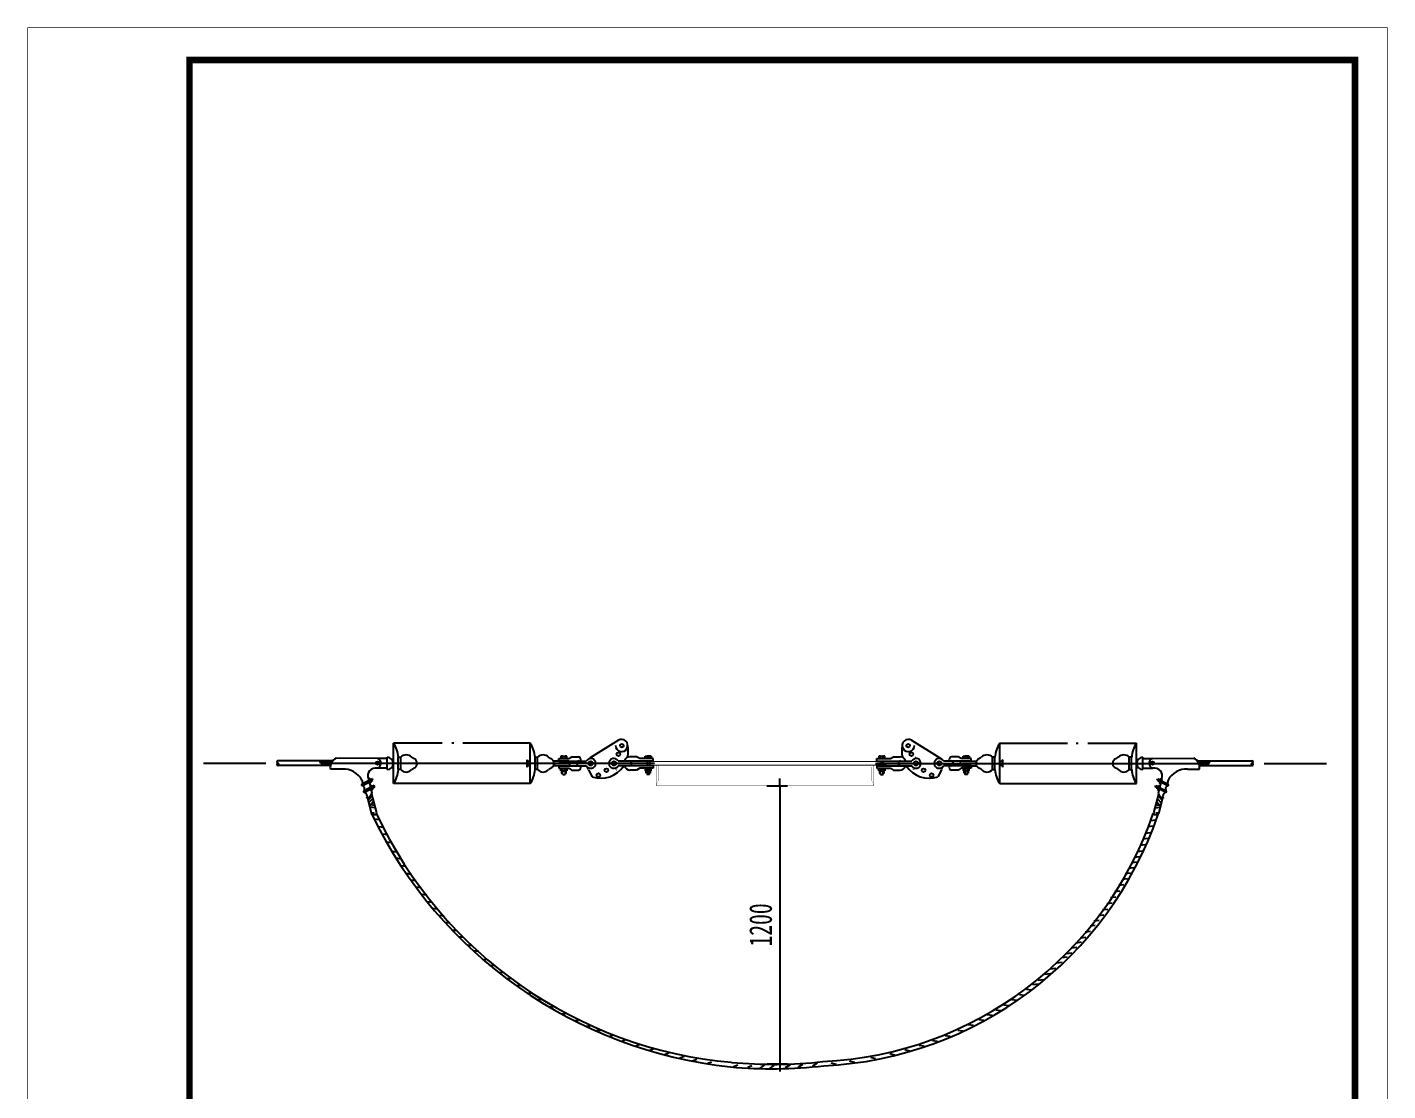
# Model space of a CAD drawing. Extents: x 457 to 4918, y -67 to 391.
# Drawn here: x 4181 to 4391.1, y 71.4 to 235.6 of the extents above; entities that cross this region are included whole.
import ezdxf

# ---------------------------------------------------------------- set-up
doc = ezdxf.new("R2010")
doc.units = 0
doc.header["$LTSCALE"] = 40
doc.header["$MEASUREMENT"] = 0
doc.linetypes.add('CENTER', pattern=[2, 1.25, -0.25, 0.25, -0.25])
doc.layers.get('0').update_dxf_attribs({"linetype": 'CONTINUOUS'})
doc.layers.get('Defpoints').update_dxf_attribs({"linetype": 'CONTINUOUS'})
for name, color, linetype in [('5', 5, 'CENTER'), ('CHI', 4, 'CONTINUOUS'), ('图框', 7, 'CONTINUOUS')]:
    doc.layers.add(name, color=color, linetype=linetype)
doc.styles.add('宋体B', font='', dxfattribs={"width": 0.7, "height": 3.5})
doc.styles.get('宋体B').set_extended_font_data('SimSun')

msp = doc.modelspace()

# ---------------------------------------------------------------- linework, layer by layer
at = {"color": 0}
for p, q in [((4237.54, 118.8), (4237.54, 125.03)), ((4245.04, 125.03), (4237.54, 125.03)), ((4246.87, 125.03), (4246.55, 125.03)), ((4258.65, 125.03), (4248.23, 125.03)), ((4258.65, 118.8), (4258.65, 125.03)), ((4272.27, 125.5), (4267.91, 122.78)), ((4317.55, 125.5), (4321.91, 122.78)), ((4331.18, 118.8), (4331.18, 125.03)), ((4331.18, 125.03), (4341.6, 125.03)), ((4342.96, 125.03), (4343.28, 125.03)), ((4344.79, 125.03), (4352.29, 125.03)), ((4352.29, 118.8), (4352.29, 125.03)), ((4228.26, 122.31), (4219.69, 122.31)), ((4226.31, 121.95), (4226.18, 122.31)), ((4226.64, 121.82), (4226.31, 121.95)), ((4226.76, 121.58), (4226.4, 122.31)), ((4227.02, 121.58), (4226.66, 122.31)), ((4227.32, 121.58), (4226.95, 122.31)), ((4227.57, 121.58), (4227.2, 122.31)), ((4227.82, 121.58), (4227.45, 122.31)), ((4227.91, 121.92), (4227.72, 122.31)), ((4228.04, 122.16), (4227.97, 122.31)), ((4236.56, 122.68), (4235.08, 122.68)), ((4236.59, 122.68), (4235.11, 122.68)), ((4236.56, 120.98), (4236.56, 122.87)), ((4238.29, 122.86), (4238.67, 122.86)), ((4238.29, 120.97), (4238.29, 122.86)), ((4238.67, 120.97), (4238.67, 122.86)), ((4240.66, 122.67), (4240.37, 122.86)), ((4258.18, 122.48), (4258.37, 122.2)), ((4258.18, 121.35), (4258.18, 122.48)), ((4258.37, 122.2), (4258.65, 122.2)), ((4259.41, 120.97), (4259.41, 122.86)), ((4259.41, 122.86), (4259.78, 122.86)), ((4259.78, 120.97), (4259.78, 122.86)), ((4261.77, 122.67), (4261.49, 122.86)), ((4264.42, 122.29), (4262.24, 122.29)), ((4263.1, 122.29), (4263.1, 122.67)), ((4263.1, 122.67), (4264.61, 122.67)), ((4263.1, 122.29), (4266.12, 122.29)), ((4263.4, 123.05), (4264.04, 123.05)), ((4263.66, 123.05), (4263.4, 123.05)), ((4263.4, 123.05), (4263.4, 122.67)), ((4263.4, 122.67), (4263.66, 122.67)), ((4263.66, 122.67), (4263.66, 123.05)), ((4264.04, 123.05), (4264.04, 122.67)), ((4264.31, 123.05), (4264.04, 123.05)), ((4264.04, 122.67), (4264.31, 122.67)), ((4264.31, 122.67), (4264.31, 123.05)), ((4264.61, 122.67), (4265.08, 122.95)), ((4265.08, 122.95), (4266.12, 122.95)), ((4266.12, 122.29), (4266.24, 122.29)), ((4266.21, 122.29), (4267.34, 122.29)), ((4267.9, 122.77), (4267.49, 122.48)), ((4273.96, 122.29), (4272.26, 122.29)), ((4274.05, 122.29), (4273.93, 122.29)), ((4275.09, 122.95), (4274.05, 122.95)), ((4277.64, 122.29), (4274.05, 122.29)), ((4275.56, 122.67), (4275.09, 122.95)), ((4277.64, 122.67), (4275.56, 122.67)), ((4276.43, 123.05), (4276.7, 123.05)), ((4276.43, 122.67), (4276.43, 123.05)), ((4276.7, 122.67), (4276.43, 122.67)), ((4277.34, 123.05), (4276.7, 123.05)), ((4276.7, 123.05), (4276.7, 122.67)), ((4276.7, 122.29), (4276.7, 121.54)), ((4277.07, 123.05), (4277.34, 123.05)), ((4277.07, 122.67), (4277.07, 123.05)), ((4277.34, 122.67), (4277.07, 122.67)), ((4277.07, 122.29), (4277.07, 121.54)), ((4277.34, 123.05), (4277.34, 122.67)), ((4277.64, 122.29), (4277.64, 122.67)), ((4312.19, 122.67), (4314.27, 122.67)), ((4312.19, 122.29), (4312.19, 122.67)), ((4312.19, 122.29), (4315.78, 122.29)), ((4312.49, 123.05), (4313.13, 123.05)), ((4312.75, 123.05), (4312.49, 123.05)), ((4312.49, 123.05), (4312.49, 122.67)), ((4312.49, 122.67), (4312.75, 122.67)), ((4312.75, 122.67), (4312.75, 123.05)), ((4312.75, 122.29), (4312.75, 121.54)), ((4313.4, 123.05), (4313.13, 123.05)), ((4313.13, 123.05), (4313.13, 122.67)), ((4313.13, 122.67), (4313.4, 122.67)), ((4313.13, 122.29), (4313.13, 121.54)), ((4313.4, 122.67), (4313.4, 123.05)), ((4314.27, 122.67), (4314.74, 122.95)), ((4314.74, 122.95), (4315.78, 122.95)), ((4315.78, 122.29), (4315.9, 122.29)), ((4315.87, 122.29), (4317.57, 122.29)), ((4321.93, 122.77), (4322.33, 122.48)), ((4323.62, 122.29), (4322.49, 122.29)), ((4323.71, 122.29), (4323.59, 122.29)), ((4324.75, 122.95), (4323.71, 122.95)), ((4326.73, 122.29), (4323.71, 122.29)), ((4325.22, 122.67), (4324.75, 122.95)), ((4326.73, 122.67), (4325.22, 122.67)), ((4325.41, 122.29), (4327.59, 122.29)), ((4325.52, 122.67), (4325.52, 123.05)), ((4325.52, 123.05), (4325.79, 123.05)), ((4325.79, 122.67), (4325.52, 122.67)), ((4326.43, 123.05), (4325.79, 123.05)), ((4325.79, 123.05), (4325.79, 122.67)), ((4326.16, 122.67), (4326.16, 123.05)), ((4326.16, 123.05), (4326.43, 123.05)), ((4326.43, 122.67), (4326.16, 122.67)), ((4326.43, 123.05), (4326.43, 122.67)), ((4326.73, 122.29), (4326.73, 122.67)), ((4328.06, 122.67), (4328.34, 122.86)), ((4330.04, 120.97), (4330.04, 122.86)), ((4330.42, 122.86), (4330.04, 122.86)), ((4330.42, 120.97), (4330.42, 122.86)), ((4331.46, 122.2), (4331.18, 122.2)), ((4331.65, 122.48), (4331.46, 122.2)), ((4331.65, 121.35), (4331.65, 122.48)), ((4349.17, 122.67), (4349.45, 122.86)), ((4351.16, 120.97), (4351.16, 122.86)), ((4351.53, 122.86), (4351.16, 122.86)), ((4351.53, 120.97), (4351.53, 122.86)), ((4353.24, 122.68), (4354.72, 122.68)), ((4353.27, 120.98), (4353.27, 122.87)), ((4353.27, 122.68), (4354.75, 122.68)), ((4361.56, 122.31), (4370.14, 122.31)), ((4361.79, 122.16), (4361.86, 122.31)), ((4361.92, 121.92), (4362.11, 122.31)), ((4362.01, 121.58), (4362.38, 122.31)), ((4362.26, 121.58), (4362.62, 122.31)), ((4362.51, 121.58), (4362.87, 122.31)), ((4362.8, 121.58), (4363.17, 122.31)), ((4363.07, 121.58), (4363.43, 122.31)), ((4363.19, 121.82), (4363.52, 121.95)), ((4363.52, 121.95), (4363.65, 122.31)), ((4227.82, 121.58), (4219.69, 121.58)), ((4236.56, 121.17), (4235.05, 121.17)), ((4238.67, 120.97), (4238.29, 120.97)), ((4240.66, 121.16), (4240.37, 120.97)), ((4258.37, 121.63), (4258.18, 121.35)), ((4258.65, 121.63), (4258.37, 121.63)), ((4259.78, 120.97), (4259.41, 120.97)), ((4261.77, 121.16), (4261.49, 120.97)), ((4264.42, 121.54), (4262.24, 121.54)), ((4263.1, 121.54), (4263.1, 121.16)), ((4263.1, 121.54), (4266.12, 121.54)), ((4263.1, 121.16), (4264.61, 121.16)), ((4263.4, 120.78), (4263.4, 121.16)), ((4263.4, 121.16), (4263.66, 121.16)), ((4263.66, 120.78), (4263.4, 120.78)), ((4263.4, 120.78), (4264.04, 120.78)), ((4263.4, 120.5), (4263.66, 120.5)), ((4263.66, 120.21), (4263.66, 121.16)), ((4263.66, 121.16), (4263.66, 120.78)), ((4263.67, 120.21), (4264.05, 120.21)), ((4264.04, 121.16), (4264.04, 120.21)), ((4264.04, 120.78), (4264.04, 121.16)), ((4264.04, 121.16), (4264.31, 121.16)), ((4264.31, 120.78), (4264.04, 120.78)), ((4264.04, 120.5), (4264.31, 120.5)), ((4264.31, 121.16), (4264.31, 120.78)), ((4264.61, 121.16), (4265.08, 120.87)), ((4265.08, 120.87), (4266.12, 120.87)), ((4266.12, 121.54), (4266.24, 121.54)), ((4266.21, 121.54), (4267.34, 121.54)), ((4267.65, 120.99), (4267.4, 121.51)), ((4267.64, 120.93), (4268.2, 119.86)), ((4273.96, 121.54), (4272.26, 121.54)), ((4274.05, 121.54), (4273.93, 121.54)), ((4277.64, 121.54), (4274.05, 121.54)), ((4275.09, 120.87), (4274.05, 120.87)), ((4275.56, 121.16), (4275.09, 120.87)), ((4277.64, 121.16), (4275.56, 121.16)), ((4276.43, 121.16), (4276.43, 120.78)), ((4276.7, 121.16), (4276.43, 121.16)), ((4276.43, 120.78), (4276.7, 120.78)), ((4276.7, 120.5), (4276.43, 120.5)), ((4277.07, 120.21), (4276.69, 120.21)), ((4276.7, 120.78), (4276.7, 121.16)), ((4276.7, 121.16), (4276.7, 120.21)), ((4277.34, 120.78), (4276.7, 120.78)), ((4277.07, 121.16), (4277.07, 120.78)), ((4277.07, 120.21), (4277.07, 121.16)), ((4277.34, 121.16), (4277.07, 121.16)), ((4277.07, 120.78), (4277.34, 120.78)), ((4277.34, 120.5), (4277.07, 120.5)), ((4277.34, 120.78), (4277.34, 121.16)), ((4277.64, 121.54), (4277.64, 121.16)), ((4312.19, 121.54), (4312.19, 121.16)), ((4312.19, 121.54), (4315.78, 121.54)), ((4312.19, 121.16), (4314.27, 121.16)), ((4312.49, 121.16), (4312.75, 121.16)), ((4312.49, 120.78), (4312.49, 121.16)), ((4312.75, 120.78), (4312.49, 120.78)), ((4312.49, 120.78), (4313.13, 120.78)), ((4312.49, 120.5), (4312.75, 120.5)), ((4312.75, 120.21), (4312.75, 121.16)), ((4312.75, 121.16), (4312.75, 120.78)), ((4312.76, 120.21), (4313.14, 120.21)), ((4313.13, 121.16), (4313.4, 121.16)), ((4313.13, 121.16), (4313.13, 120.21)), ((4313.13, 120.78), (4313.13, 121.16)), ((4313.4, 120.78), (4313.13, 120.78)), ((4313.13, 120.5), (4313.4, 120.5)), ((4313.4, 121.16), (4313.4, 120.78)), ((4314.27, 121.16), (4314.74, 120.87)), ((4314.74, 120.87), (4315.78, 120.87)), ((4315.78, 121.54), (4315.9, 121.54)), ((4315.87, 121.54), (4317.57, 121.54)), ((4322.19, 120.93), (4321.62, 119.86)), ((4322.18, 120.99), (4322.43, 121.51)), ((4323.62, 121.54), (4322.49, 121.54)), ((4323.71, 121.54), (4323.59, 121.54)), ((4326.73, 121.54), (4323.71, 121.54)), ((4324.75, 120.87), (4323.71, 120.87)), ((4325.22, 121.16), (4324.75, 120.87)), ((4326.73, 121.16), (4325.22, 121.16)), ((4325.41, 121.54), (4327.59, 121.54)), ((4325.79, 121.16), (4325.52, 121.16)), ((4325.52, 121.16), (4325.52, 120.78)), ((4325.52, 120.78), (4325.79, 120.78)), ((4325.79, 120.5), (4325.52, 120.5)), ((4326.16, 120.21), (4325.78, 120.21)), ((4325.79, 120.78), (4325.79, 121.16)), ((4325.79, 121.16), (4325.79, 120.21)), ((4326.43, 120.78), (4325.79, 120.78)), ((4326.43, 121.16), (4326.16, 121.16)), ((4326.16, 121.16), (4326.16, 120.78)), ((4326.16, 120.21), (4326.16, 121.16)), ((4326.16, 120.78), (4326.43, 120.78)), ((4326.43, 120.5), (4326.16, 120.5)), ((4326.43, 120.78), (4326.43, 121.16)), ((4326.73, 121.54), (4326.73, 121.16)), ((4328.06, 121.16), (4328.34, 120.97)), ((4330.04, 120.97), (4330.42, 120.97)), ((4331.18, 121.63), (4331.46, 121.63)), ((4331.46, 121.63), (4331.65, 121.35)), ((4349.17, 121.16), (4349.45, 120.97)), ((4351.16, 120.97), (4351.53, 120.97)), ((4353.27, 121.17), (4354.78, 121.17)), ((4362.01, 121.58), (4370.14, 121.58)), ((4232.67, 119.33), (4232.82, 118.79)), ((4233.66, 119.54), (4234.22, 117.32)), ((4258.65, 118.8), (4237.54, 118.8)), ((4297.2, 118.45), (4297.21, 75.51)), ((4331.18, 118.8), (4352.29, 118.8)), ((4356.17, 119.54), (4355.61, 117.32)), ((4357.16, 119.33), (4357.01, 118.79)), ((4233.52, 116.56), (4234.14, 114.15)), ((4234.17, 117.15), (4234.92, 114.27)), ((4355.66, 117.15), (4354.91, 114.27)), ((4356.3, 116.56), (4355.68, 114.15))]:
    msp.add_line(p, q, dxfattribs=at)
at = {"color": 0, "linetype": 'ByBlock'}
for p, q in [((4295.19, 118.44), (4298.37, 118.44)), ((4297.21, 118.44), (4297.21, 119.61)), ((4295.19, 75.51), (4298.37, 75.51)), ((4297.21, 75.51), (4297.21, 74.35))]:
    msp.add_line(p, q, dxfattribs=at)
at = {"color": 0, "linetype": 'Continuous'}
for p, q in [((4251.31, 91.65), (4251.94, 91.7)), ((4252.42, 90.71), (4253.05, 90.76)), ((4253.79, 89.66), (4254.42, 89.71)), ((4255, 88.71), (4255.63, 88.76)), ((4256.52, 87.61), (4257.15, 87.66)), ((4258.21, 86.45), (4258.84, 86.5)), ((4334.2, 86.23), (4334.99, 86.13)), ((4335.28, 87.06), (4336.07, 86.96)), ((4259.78, 85.45), (4260.42, 85.5)), ((4261.57, 84.35), (4262.2, 84.4)), ((4331.8, 84.62), (4332.58, 84.52)), ((4333.01, 85.47), (4333.8, 85.37)), ((4263.47, 83.24), (4264.1, 83.3)), ((4265.47, 82.25), (4266.1, 82.3)), ((4327.93, 82.37), (4328.72, 82.27)), ((4329.24, 83.15), (4330.03, 83.05)), ((4330.54, 83.89), (4331.32, 83.79)), ((4267.25, 81.35), (4267.89, 81.4)), ((4268.89, 80.67), (4269.52, 80.72)), ((4270.83, 79.74), (4271.49, 80)), ((4322.72, 79.9), (4323.51, 79.8)), ((4324.7, 80.73), (4325.48, 80.63)), ((4326.3, 81.6), (4327.09, 81.5)), ((4272.74, 79.02), (4273.4, 79.28)), ((4274.98, 78.29), (4275.64, 78.56)), ((4277.15, 77.64), (4277.81, 77.9)), ((4318.71, 78.42), (4319.49, 78.32)), ((4320.77, 79.13), (4321.56, 79.03)), ((4279.39, 76.98), (4280.05, 77.24)), ((4281.76, 76.45), (4282.42, 76.71)), ((4283.74, 75.99), (4284.4, 76.25)), ((4285.98, 75.6), (4286.64, 75.86)), ((4302.3, 75.23), (4303.04, 75.7)), ((4305.14, 75.69), (4305.89, 75.49)), ((4307.96, 76.01), (4308.71, 75.81)), ((4311.24, 76.57), (4311.99, 76.37)), ((4314.17, 77.11), (4314.93, 76.92)), ((4316.49, 77.73), (4317.25, 77.54)), ((4290.07, 75.14), (4290.72, 75.4)), ((4292.24, 75), (4292.9, 75.27)), ((4294.1, 74.84), (4294.84, 75.32)), ((4295.58, 74.78), (4296.32, 75.26)), ((4298.1, 74.96), (4298.84, 75.43)), ((4300.02, 75.02), (4300.76, 75.49))]:
    msp.add_line(p, q, dxfattribs=at)
for points, const_width in [([(4275.88, 122.22), (4313.68, 122.22)], 0.162), ([(4313.68, 121.64), (4275.88, 121.64)], 0.162), ([(4278.11, 121.66), (4278.11, 118.45), (4311.73, 118.45)], 0.0324), ([(4278.4, 121.64), (4278.4, 119.21)], 0.0324), ([(4311.42, 121.36), (4311.42, 119.21)], 0.0324), ([(4311.72, 121.66), (4311.72, 118.49)], 0.0324), ([(4278.4, 119.21), (4278.11, 118.59)], 0.0324), ([(4311.42, 119.21), (4311.72, 118.59)], 0.0324)]:
    msp.add_lwpolyline(points, dxfattribs=dict(at, const_width=const_width))
at = {"color": 0}
for centre, radius in [((4272.81, 124.66), 0.283), ((4317.02, 124.66), 0.283), ((4268, 121.92), 0.34), ((4271.59, 121.92), 0.34), ((4272.29, 123.33), 0.283), ((4317.53, 123.33), 0.283), ((4318.23, 121.92), 0.34), ((4321.82, 121.92), 0.34), ((4269.2, 120.11), 0.283), ((4270.43, 120.87), 0.283), ((4319.39, 120.87), 0.283), ((4320.63, 120.11), 0.283)]:
    msp.add_circle(centre, radius, dxfattribs=at)
for centre, radius, start, end in [((4234.19, 122.65), 4.11, 2.9188, 35.4392), ((4255.3, 122.65), 4.11, 2.9188, 35.4392), ((4272.77, 124.69), 0.945, 180, 121.9364), ((4317.05, 124.69), 0.945, 58.0636, 0), ((4334.52, 122.65), 4.11, 144.5608, 177.0812), ((4355.64, 122.65), 4.11, 144.5608, 177.0812), ((4219.68, 122.16), 0.162, 91.6699, 268.3301), ((4219.72, 121.79), 0.198, 102.6714, 263.3618), ((4219.65, 121.79), 0.198, 282.4251, 83.6081), ((4236.56, 121.92), 0.945, 270, 90), ((4239.52, 122.09), 1.15, 42.075, 137.925), ((4240.42, 121.92), 0.791, 287.1825, 72.8175), ((4260.64, 122.09), 1.15, 42.075, 137.925), ((4261.54, 121.92), 0.791, 287.1825, 72.8175), ((4261.54, 121.92), 0.791, 287.1825, 72.8175), ((4264.42, 121.92), 0.378, 270, 90), ((4266.21, 121.92), 0.378, 90, 270), ((4266.02, 122.52), 0.441, 328.4965, 77.4176), ((4268, 121.92), 0.762, 209.7449, 150.2551), ((4271.59, 121.92), 0.762, 29.7449, 330.2551), ((4271.18, 121.98), 0.945, 56.9836, 58.0636), ((4274.05, 122.08), 0.877, 90, 165.75), ((4273.96, 121.92), 0.378, 270, 90), ((4315.87, 121.92), 0.378, 90, 270), ((4315.78, 122.08), 0.877, 14.25, 90), ((4318.23, 121.92), 0.762, 209.7449, 150.2551), ((4318.64, 121.98), 0.945, 121.9364, 123.0164), ((4321.82, 121.92), 0.762, 29.7449, 330.2551), ((4323.8, 122.52), 0.441, 102.5824, 211.5035), ((4323.62, 121.92), 0.378, 270, 90), ((4325.41, 121.92), 0.378, 90, 270), ((4328.29, 121.92), 0.791, 107.1825, 252.8175), ((4328.29, 121.92), 0.791, 107.1825, 252.8175), ((4329.19, 122.09), 1.15, 42.075, 137.925), ((4349.4, 121.92), 0.791, 107.1825, 252.8175), ((4350.31, 122.09), 1.15, 42.075, 137.925), ((4353.27, 121.92), 0.945, 90, 270), ((4370.17, 121.79), 0.198, 96.3919, 257.5749), ((4370.11, 121.79), 0.198, 276.6382, 77.3286), ((4370.15, 122.16), 0.162, 271.6699, 88.3301), ((4234.19, 121.18), 4.11, 324.5608, 357.0812), ((4239.52, 121.74), 1.15, 222.075, 317.925), ((4255.3, 121.18), 4.11, 324.5608, 357.0812), ((4260.64, 121.74), 1.15, 222.075, 317.925), ((4266.02, 121.31), 0.441, 282.5824, 31.5035), ((4269.21, 120.38), 1.13, 180, 180), ((4270.78, 121.55), 1.32, 332.4623, 333.9363), ((4274.05, 121.75), 0.877, 194.25, 270), ((4315.78, 121.75), 0.877, 270, 345.75), ((4319.04, 121.55), 1.32, 206.0637, 207.5377), ((4320.62, 120.38), 1.13, 0, 0), ((4323.8, 121.31), 0.441, 148.4965, 257.4176), ((4329.19, 121.74), 1.15, 222.075, 317.925), ((4334.52, 121.18), 4.11, 182.9188, 215.4392), ((4350.31, 121.74), 1.15, 222.075, 317.925), ((4355.64, 121.18), 4.11, 182.9188, 215.4392), ((4234.36, 113.92), 0.33, 48.6956, 136.4428), ((4234.35, 114.19), 0.233, 191.2555, 348.7445), ((4234.73, 114.21), 0.207, 197.8867, 10.8592), ((4355.09, 114.21), 0.207, 169.1408, 342.1133), ((4355.47, 113.92), 0.33, 43.5572, 131.3044), ((4355.48, 114.19), 0.233, 191.2555, 348.7445)]:
    msp.add_arc(centre, radius, start, end, dxfattribs=at)
at = {"color": 0, "linetype": 'Continuous'}
for centre, radius, start, end in [((4296.89, 144.28), 69.59, 205.7146, 263.9947), ((4295.65, 142.54), 67.03, 205.0576, 264.9563), ((4301.18, 132.59), 56.77, 272.6881, 341.0677), ((4301.32, 132.54), 57.36, 272.6725, 341.0841), ((4296.26, 142.94), 67.49, 264.466, 276.4517), ((4296.01, 142.64), 67.87, 264.5853, 276.7572)]:
    msp.add_arc(centre, radius, start, end, dxfattribs=at)
at = {"layer": '5', "color": 0, "linetype": 'CENTER'}
for p, q in [((4277.83, 121.92), (4208.19, 121.92)), ((4311.99, 121.92), (4381.64, 121.92))]:
    msp.add_line(p, q, dxfattribs=at)
at = {"layer": 'CHI', "color": 0, "linetype": 'Continuous'}
for p, q in [((4235.08, 122.68), (4228.67, 122.71)), ((4354.75, 122.68), (4361.15, 122.71)), ((4229.64, 121.03), (4227.83, 121.03)), ((4360.18, 121.03), (4362, 121.03)), ((4234.28, 119.54), (4232.64, 118.7)), ((4232.73, 118.48), (4234.37, 119.33)), ((4234.58, 118.52), (4232.95, 117.67)), ((4233.04, 117.45), (4234.67, 118.3)), ((4233.94, 119.57), (4233.69, 119.44)), ((4234.11, 119.01), (4233.84, 118.85)), ((4234.11, 119.01), (4233.94, 119.57)), ((4234.21, 118.53), (4233.95, 118.39)), ((4234.37, 117.95), (4234.1, 117.79)), ((4234.37, 117.95), (4234.21, 118.53)), ((4234.37, 119.33), (4234.28, 119.54)), ((4234.67, 118.3), (4234.58, 118.52)), ((4355.16, 118.3), (4355.24, 118.52)), ((4356.79, 117.45), (4355.16, 118.3)), ((4355.24, 118.52), (4356.88, 117.67)), ((4355.46, 119.33), (4355.55, 119.54)), ((4357.09, 118.48), (4355.46, 119.33)), ((4355.46, 117.95), (4355.62, 118.53)), ((4355.46, 117.95), (4355.73, 117.79)), ((4355.55, 119.54), (4357.18, 118.7)), ((4355.62, 118.53), (4355.88, 118.39)), ((4355.72, 119.01), (4355.89, 119.57)), ((4355.72, 119.01), (4355.99, 118.85)), ((4355.89, 119.57), (4356.14, 119.44)), ((4234.23, 116.9), (4233.61, 116.22)), ((4234.34, 116.49), (4233.71, 115.82)), ((4234.46, 116.05), (4233.84, 115.32)), ((4355.37, 116.05), (4355.99, 115.32)), ((4355.49, 116.49), (4356.11, 115.82)), ((4355.6, 116.9), (4356.22, 116.22)), ((4234.7, 115.07), (4233.88, 115.17)), ((4234.6, 115.43), (4234.02, 115.51)), ((4355.13, 115.07), (4355.95, 115.17)), ((4355.23, 115.43), (4355.8, 115.51)), ((4235.37, 113.2), (4234.56, 113.31)), ((4236.05, 112.02), (4235.24, 112.12)), ((4354.05, 112.16), (4354.86, 112.26)), ((4354.47, 113.11), (4355.29, 113.21)), ((4236.67, 110.89), (4235.86, 110.99)), ((4237.24, 109.65), (4236.42, 109.75)), ((4352.82, 109.31), (4353.64, 109.41)), ((4353.28, 110.28), (4354.09, 110.38)), ((4353.62, 111.13), (4354.44, 111.23)), ((4238.09, 108.24), (4237.27, 108.34)), ((4238.77, 107.16), (4237.95, 107.27)), ((4351.92, 107.43), (4352.74, 107.53)), ((4352.37, 108.33), (4353.19, 108.43)), ((4239.5, 105.98), (4238.68, 106.08)), ((4351.05, 105.74), (4351.87, 105.84)), ((4351.55, 106.64), (4352.37, 106.74)), ((4240.35, 104.79), (4239.53, 104.9)), ((4241.03, 103.78), (4240.21, 103.88)), ((4349.51, 103.12), (4350.32, 103.23)), ((4350.1, 104.07), (4350.91, 104.17)), ((4350.55, 104.92), (4351.36, 105.02)), ((4241.82, 102.7), (4241, 102.81)), ((4242.67, 101.57), (4241.85, 101.68)), ((4348.26, 101.22), (4349.08, 101.32)), ((4348.9, 102.12), (4349.71, 102.22)), ((4243.52, 100.42), (4242.71, 100.53)), ((4244.37, 99.41), (4243.55, 99.51)), ((4347.02, 99.34), (4347.83, 99.44)), ((4347.7, 100.29), (4348.52, 100.4)), ((4245.39, 98.33), (4244.57, 98.44)), ((4246.29, 97.26), (4245.48, 97.36)), ((4345.11, 96.83), (4345.92, 96.93)), ((4345.69, 97.59), (4346.51, 97.7)), ((4346.41, 98.44), (4347.22, 98.54)), ((4247.37, 96.07), (4246.55, 96.18)), ((4248.38, 95.06), (4247.57, 95.16)), ((4343.62, 95.01), (4344.43, 95.11)), ((4344.36, 95.93), (4345.18, 96.04)), ((4249.68, 93.76), (4248.87, 93.86)), ((4250.74, 92.87), (4249.92, 92.97)), ((4341.47, 92.57), (4342.29, 92.68)), ((4342.24, 93.42), (4343.06, 93.53)), ((4342.96, 94.24), (4343.77, 94.35)), ((4339.96, 91.15), (4340.78, 91.25)), ((4340.73, 91.94), (4341.55, 92.04)), ((4337.12, 88.46), (4337.93, 88.56)), ((4338.12, 89.36), (4338.94, 89.46)), ((4338.98, 90.22), (4339.8, 90.32)), ((4336.27, 87.8), (4337.09, 87.9))]:
    msp.add_line(p, q, dxfattribs=at)
for centre in [(4235.08, 121.97), (4354.75, 121.97)]:
    msp.add_circle(centre, 0.264, dxfattribs=at)
for centre, radius, start, end in [((4269.56, 123.87), 4.24, 346.3588, 11.1672), ((4320.27, 123.87), 4.24, 168.8328, 193.6412), ((4229.3, 121.34), 1.51, 114.7308, 192.1395), ((4234.8, 121.93), 0.802, 287.8927, 70.0955), ((4355.02, 121.93), 0.802, 109.9045, 252.1073), ((4360.52, 121.34), 1.51, 347.8605, 65.2692), ((4229.85, 117.85), 3.19, 27.6248, 93.6405), ((4234.77, 120), 1.2, 76.3626, 202.4568), ((4269.56, 123.87), 4.24, 251.3402, 326.5687), ((4320.27, 123.87), 4.24, 213.4313, 288.6598), ((4355.06, 120), 1.2, 337.5432, 103.6374), ((4359.98, 117.85), 3.19, 86.3595, 152.3752), ((4232.75, 118.61), 0.136, 143.5837, 261.6557), ((4232.48, 117.98), 0.592, 331.166, 62.0861), ((4233.04, 117.58), 0.126, 134.9681, 270.2713), ((4357.35, 117.98), 0.592, 117.9139, 208.834), ((4356.79, 117.58), 0.126, 269.7287, 45.0319), ((4357.07, 118.61), 0.136, 278.3443, 36.4163), ((4232.6, 116.74), 0.869, 346.1744, 56.9957), ((4233.18, 117.57), 1.08, 284.6122, 346.2989), ((4356.65, 117.57), 1.08, 193.7011, 255.3878), ((4357.22, 116.74), 0.869, 123.0043, 193.8256)]:
    msp.add_arc(centre, radius, start, end, dxfattribs=at)
at = {"layer": 'Defpoints', "color": 0, "linetype": 'ByBlock'}
for p in [(4294.78, 118.44), (4294.78, 75.51), (4297.21, 75.51)]:
    msp.add_point(p, dxfattribs=at)
at = {"layer": '图框', "color": 0}
for points, const_width in [([(4181.03, -61.47), (4391.03, -61.47), (4391.03, 235.53), (4181.03, 235.53)], 0.1), ([(4206.03, -56.47), (4386.03, -56.47), (4386.03, 230.53), (4206.03, 230.53)], 1)]:
    msp.add_lwpolyline(points, close=True, dxfattribs=dict(at, const_width=const_width))

# ---------------------------------------------------------------- texts
at = {"color": 0, "linetype": 'ByBlock', "insert": (4294.25, 96.98), "char_height": 3.5, "attachment_point": 5, "rotation": 90, "style": '宋体B'}
msp.add_mtext('1200', dxfattribs=at)

doc.saveas('drawing.dxf')
